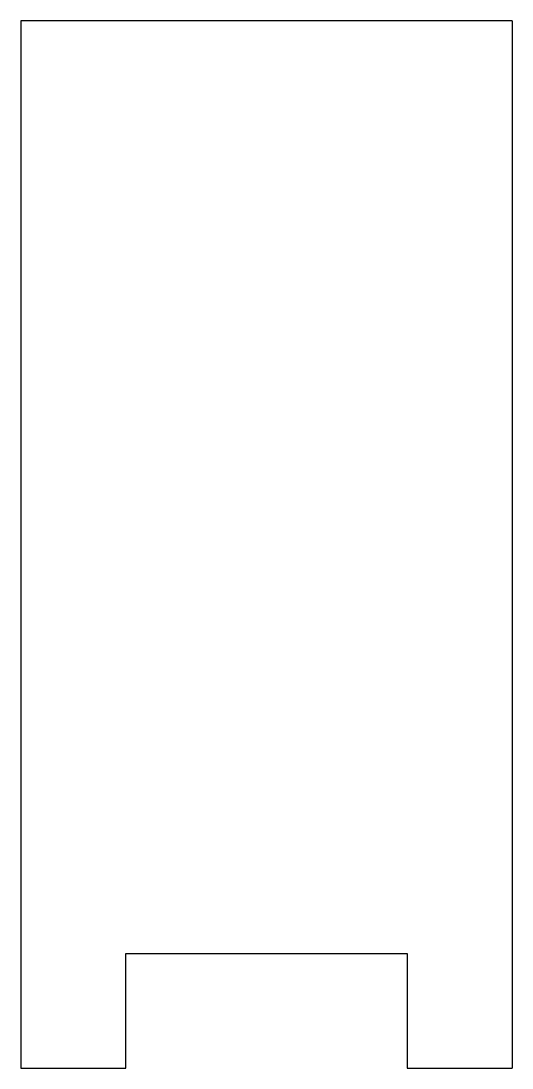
# Model space of a CAD drawing. Header units: millimetres. Extents: x -7.5 to 7.5, y -3.5 to 28.5.
import ezdxf

# ---------------------------------------------------------------- set-up
doc = ezdxf.new("R2010")
doc.units = ezdxf.units.MM
doc.layers.add('Sketch', color=7, linetype='CONTINUOUS')

msp = doc.modelspace()

# ---------------------------------------------------------------- linework, layer by layer
at = {"layer": 'Sketch'}
for p, q in [((7.5, 28.5), (-7.5, 28.5)), ((-7.5, 28.5), (-7.5, -3.5)), ((7.5, 28.5), (7.5, -3.5)), ((-4.3, -3.5), (-4.3, 0)), ((-4.3, 0), (4.3, 0)), ((4.3, 0), (4.3, -3.5)), ((-7.5, -3.5), (-4.3, -3.5)), ((4.3, -3.5), (7.5, -3.5))]:
    msp.add_line(p, q, dxfattribs=at)

doc.saveas('drawing.dxf')
